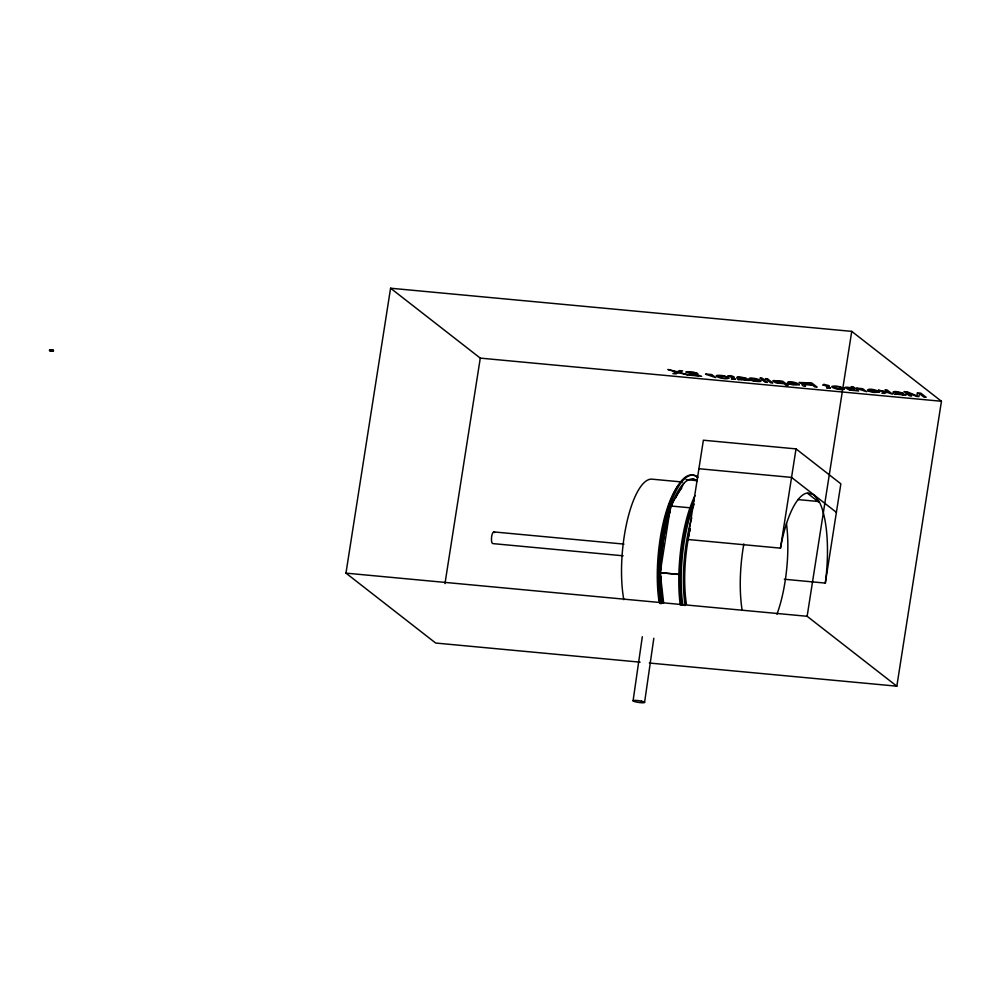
<?xml version="1.0" encoding="UTF-8"?>
<svg xmlns="http://www.w3.org/2000/svg" width="991" height="991" viewBox="0 0 991 991"><rect width="100%" height="100%" fill="white"/><g stroke="black" fill="none" stroke-linecap="round" stroke-linejoin="round"><path stroke-width="1.49" d="M633.076 700.823L642.304 636.755M644.596 702.346L653.812 638.278M49.55 350.455L49.661 349.749L52.957 350.058L53.39 351.186L49.55 350.455L53.39 351.186M50.095 350.876L49.661 349.749M52.845 350.764L52.957 350.058M640.112 662.161L435.656 643.035L345.958 573.132L390.578 288.22L851.74 331.378L941.45 401.268L896.83 686.181L649.34 663.029M444.971 583.612L480.276 358.123L390.578 288.22M660.44 571.2L670.189 508.953M825.317 583.092A78.537 24.49 -84.7 0 0 819.161 501.57L813.97 494.868L808.049 492.911A78.537 24.49 -84.7 0 0 780.474 548.147L687.841 539.476L703.375 440.215L796.021 448.886L840.863 483.831L825.317 583.092L784.315 579.252M780.474 548.147L796.021 448.886M896.83 686.181L807.132 616.291L851.74 331.378M671.415 504.667L683.778 483.571M692.127 505.212L690.591 507.85L670.647 505.992M777.638 381.077L775.259 381.547L778.406 383.034L783.051 383.207L780.574 381.622L773.971 380.544A5.673 1.053 8.9 0 0 772.869 381.002L776.04 382.898L784.017 383.703L785.987 385.239L788.142 385.449L782.741 381.25L778.009 380.767M678.624 574.346L660.217 572.649L678.885 574.507M480.276 358.123L941.45 401.268M50.207 350.17L53.502 350.48M698.915 468.731L791.549 477.402L836.392 512.347M686.094 479.619L696.834 480.623M682.415 482.01L652.772 479.248A73.445 22.892 -84.7 0 0 627.476 519.73A73.445 22.892 -84.7 0 0 623.81 599.704M797.904 499.575L819.161 501.57M493.778 531.919L624.008 544.096M623.153 555.802L492.923 543.613A5.872 1.833 -84.7 0 1 491.672 536.453A5.872 1.833 -84.7 0 1 494.658 532.601M345.958 573.132L807.132 616.291M807.69 493.444L818.628 501.966M660.551 575.66L663.598 602.689M687.841 539.476A78.537 24.49 -84.7 0 1 690.033 528.86M692.573 479.049A77.36 24.118 -84.7 0 1 696.054 480.635M688.77 479.755A77.36 24.118 -84.7 0 1 697.168 480.734M662.298 601.413A77.36 24.118 -84.7 0 1 687.519 480.387M658.965 601.103A77.36 24.118 -84.7 0 1 677.918 486.061M660.006 603.606A81.274 25.345 -84.7 0 1 667.5 510.092A81.274 25.345 -84.7 0 1 697.8 477.786M661.108 603.705A81.274 25.345 -84.7 0 1 668.107 511.889A81.274 25.345 -84.7 0 1 697.751 476.931M663.078 603.37A73.445 22.892 -84.7 0 1 660.799 577.035M660.861 569.429A73.445 22.892 -84.7 0 1 670.189 511.195M675.292 498.324A73.445 22.892 -84.7 0 1 681.796 488.018M681.35 605.117A81.274 25.345 -84.7 0 1 694.109 500.046M680.235 605.018A81.274 25.345 -84.7 0 1 695.001 495.587M682.873 605.34A77.36 24.118 -84.7 0 1 694.196 504.122M685.103 605.551A77.36 24.118 -84.7 0 1 691.755 517.847M686.453 604.361A73.445 22.892 -84.7 0 1 689.067 534.545M689.625 531.82A73.445 22.892 -84.7 0 1 690.281 528.921M786.47 523.582A73.445 22.892 -84.7 0 1 776.956 614.247M742.036 609.564A73.445 22.892 -84.7 0 1 743.845 543.935M741.206 379.64L738.27 379.739C733.253 375.279 741.937 376.927 747.003 378.698C718.029 374.387 769.09 382.91 741.206 379.64M897.462 394.269L894.526 394.356C889.509 389.909 898.193 391.556 903.259 393.316C874.285 389.005 925.346 397.527 897.462 394.269M805.472 385.883C804.035 387.493 800.133 383.963 803.069 384L799.068 382.464L811.802 382.96L817.104 387.097L814.726 386.874L812.459 385.103L804.358 384.595L805.472 385.883M718.252 375.874C726.725 381.783 730.057 375.044 718.252 375.874M833.753 386.688C842.214 392.597 845.558 385.858 833.753 386.688M917.431 392.845L916.886 395.867L907.397 391.903L904.027 391.594L909.329 395.731L911.596 395.942L907.062 392.448L916.539 396.4L918.892 396.623L919.462 393.613L923.872 397.094L926.139 397.304L920.837 393.167L917.431 392.845M749.208 378.537C754.907 377.943 767.443 383.393 750.521 379.937L751.822 380.507A4.633 0.855 8.9 0 0 754.362 381.163C769.635 383.158 754.622 376.617 749.208 378.537M801.682 382.724L803.515 383.715L811.852 384.632L810.043 383.22L801.682 382.724M788.96 382.464L796.132 383.604L788.96 382.464M869.132 389.971L876.292 391.098L869.132 389.971M845.001 387.518L849.411 389.971L858.615 390.987L853.288 386.837L851.207 386.639L853.127 388.138L847.652 387.258A5.104 0.941 8.9 0 0 845.373 387.357L845.001 387.518M728.819 378.128C725.251 380.693 707.475 374.35 721.572 375.453A5.574 1.041 8.9 0 1 725.189 376.171L728.819 378.128M844.307 388.93C840.752 391.507 822.976 385.152 837.061 386.267A5.574 1.041 8.9 0 1 840.69 386.973L844.307 388.93M847.441 387.89C853.35 393.625 859.432 387.456 847.441 387.89M735.149 379.132L731.507 379.095C730.726 377.707 735.941 380.47 730.218 376.679L727.642 376.072L730.776 375.626L733.588 376.63L734.12 377.051L732.386 376.89L735.149 379.132M830.26 388.026L826.618 387.989C825.837 386.614 831.04 389.364 825.317 385.573L822.753 384.979L824.785 385.165L823.707 384.322L828.699 385.536L829.219 385.945L827.497 385.784L830.26 388.026M799.303 384.731L793.357 384.929L788.031 383.542L796.975 384.397L787.337 383.133C786.891 380.21 797.247 382.278 799.303 384.731M879.463 392.238L873.517 392.436L868.19 391.049L877.146 391.891L867.497 390.627C867.051 387.704 877.407 389.773 879.463 392.238M886.635 392.263L884.604 393.415L881.854 393.154L884.604 391.755L878.261 390.169L888.171 392.225L885.087 389.822L887.156 390.02L892.457 394.145L886.635 392.263M688.77 372.12L701.64 376.295L689.909 375.193L689.302 374.722L698.63 375.589L686.193 372.356A5.451 1.016 8.9 0 1 686.131 371.786L693.465 372.096L697.887 373.657L688.77 372.12M678.414 372.628L675.862 373.88L672.914 373.607L676.37 372.071L667.897 369.494L677.2 371.761L679.64 370.597L682.613 370.882L679.318 372.343L688.311 375.044L678.414 372.628M747.152 380.024L739.856 378.525L747.152 380.024M903.408 394.641L896.112 393.142L903.408 394.641M706.571 374.524L705.555 373.966L711.835 374.598L715.7 377.608L706.571 374.524M857.401 388.633L856.373 388.076L862.665 388.707L866.53 391.718L857.401 388.633M762.091 378.314L759.911 378.104L762.835 378.884L762.091 378.314M767.468 378.822L765.325 378.612L770.626 382.749L772.769 382.947L767.468 378.822M763.553 379.454L761.373 379.243L765.213 382.241L767.406 382.452L763.553 379.454M641.45 701.17L640.025 700.885A5.822 0.867 8.2 0 0 633.398 700.526A5.822 0.867 8.2 0 0 636.222 702L637.634 702.272A5.822 0.867 8.2 0 0 644.274 702.644A5.822 0.867 8.2 0 0 641.45 701.17"/></g></svg>
